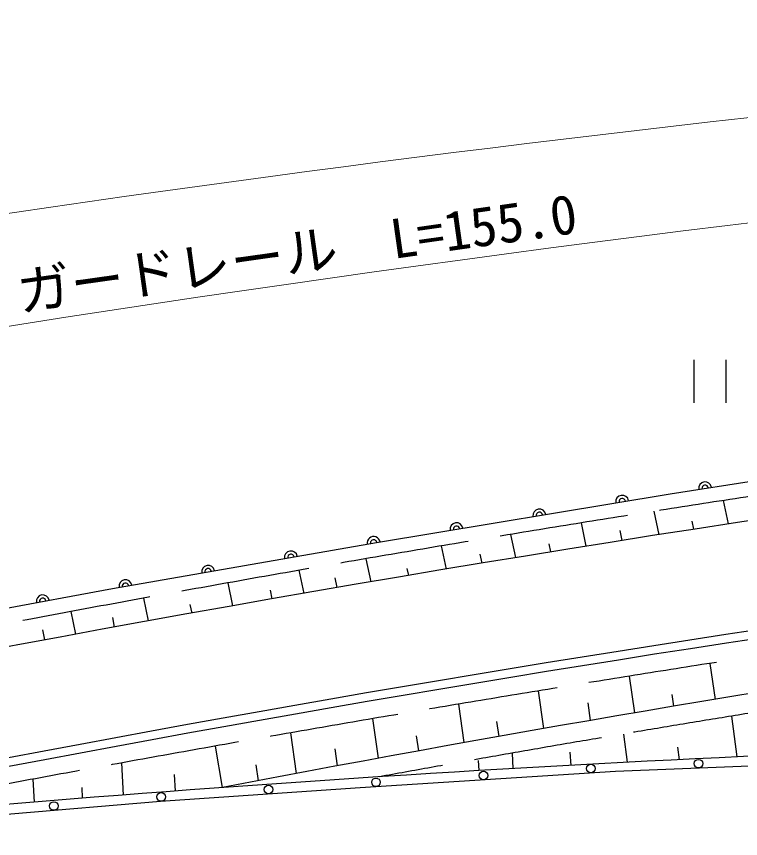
# Model space of a CAD drawing. Units: millimetres, scale not verified. Extents: x 40000 to 680000, y 20000 to 380000.
# Drawn here: x 127877 to 161500, y 302925 to 341091 of the extents above; entities that cross this region are included whole.
import ezdxf
from ezdxf.enums import TextEntityAlignment as Align

# ---------------------------------------------------------------- set-up
doc = ezdxf.new("R2010")
doc.units = ezdxf.units.MM
doc.header["$LTSCALE"] = 1000
doc.linetypes.add('DASHED', pattern=[7.5, 6, -1.5])
for name, color, linetype, lineweight in [('M-BGD', 7, 'Continuous', 25), ('M-BGD-EXST', 7, 'Continuous', 25), ('M-STR-HTXT', 7, 'Continuous', 13)]:
    doc.layers.add(name, color=color, linetype=linetype, lineweight=lineweight)
doc.styles.add('ＭＳ ゴシック', font='')
doc.styles.get('ＭＳ ゴシック').set_extended_font_data('MS Gothic')

msp = doc.modelspace()

# ---------------------------------------------------------------- linework, layer by layer
at = {"layer": 'M-BGD'}
for p, q in [((158226, 318930), (171024, 320904)), ((144600, 316670), (158226, 318930)), ((160697, 318618), (160921, 317530)), ((157474, 318117), (157698, 317031)), ((154096, 317579), (154319, 316496)), ((159238, 317655), (159315, 317282)), ((155895, 317225), (155991, 316762)), ((150824, 317047), (151046, 315966)), ((132343, 314537), (144600, 316670)), ((147605, 316512), (147827, 315435)), ((152600, 316605), (152677, 316231)), ((149400, 316127), (149486, 315710)), ((144105, 315917), (144326, 314844)), ((140995, 315378), (141215, 314309)), ((146010, 315458), (146075, 315141)), ((142667, 315029), (142760, 314576)), ((120277, 312308), (132343, 314537)), ((137694, 314794), (137913, 313730)), ((139658, 314456), (139741, 314052)), ((133778, 314086), (133995, 313029)), ((135934, 313787), (136015, 313392)), ((130396, 313461), (130613, 312410)), ((132331, 313187), (132422, 312742)), ((129083, 312614), (129180, 312144)), ((160076, 311058), (160314, 309388)), ((156331, 310464), (156575, 308760)), ((152104, 309779), (152353, 308031)), ((158303, 309618), (158382, 309065)), ((148403, 309166), (148658, 307377)), ((154403, 309220), (154519, 308407)), ((144415, 308492), (144677, 306654)), ((161073, 308607), (161329, 306716)), ((150169, 308361), (150268, 307664)), ((140602, 307834), (140872, 305945)), ((146444, 307692), (146543, 306995)), ((156063, 307778), (156242, 306464)), ((137438, 305291), (137126, 307222)), ((142655, 307087), (142768, 306300)), ((150894, 306891), (150920, 306172)), ((153567, 306933), (153615, 306324)), ((158566, 307167), (158644, 306587)), ((149322, 306551), (149350, 306079)), ((132758, 306438), (132840, 304945)), ((138994, 306355), (139101, 305609)), ((135206, 305896), (135248, 305129)), ((128639, 305683), (128697, 304614)), ((130908, 305291), (130935, 304795))]:
    msp.add_line(p, q, dxfattribs=at)
msp.add_lwpolyline([(116062, 302975), (120656, 303481), (134572, 304654), (143830, 305288), (155687, 306049), (170873, 306652), (189424, 307223), (204458, 307508), (212784, 307712), (222689, 308426), (233634, 306190), (243235, 304309), (255077, 305191), (273045, 306271), (287121, 306874), (301167, 307254), (317939, 307508), (343050, 307349), (362615, 306652)], dxfattribs=at)
for centre in [(159545, 306403), (154551, 306177), (144571, 305536), (149561, 305857), (139583, 305198), (134594, 304856), (129612, 304437)]:
    msp.add_circle(centre, 200, dxfattribs=at)
at = {"layer": 'M-BGD', "linetype": 'DASHED'}
for centre, radius, start, end in [((307510, -635658), 965503, 94.56238, 102.12556), ((301799, -557169), 877139, 95.2219, 100.31549), ((339214, -831383), 1156400, 98.15299, 101.2156)]:
    msp.add_arc(centre, radius, start, end, dxfattribs=at)
at = {"layer": 'M-BGD'}
for centre, radius, start, end in [((313364, -677125), 1006269, 94.71387, 101.98136), ((302422, -611289), 934477, 94.98515, 101.61744), ((159855, 319182), 300, 8.7676, 188.7676), ((302422, -611289), 934077, 94.98529, 101.62131), ((159855, 319182), 150, 8.7676, 188.7676), ((156005, 318562), 300, 9.4189, 189.4189), ((156005, 318562), 150, 9.4189, 189.4189), ((152157, 317924), 300, 9.4189, 189.4189), ((152157, 317924), 150, 9.4189, 189.4189), ((148310, 317285), 300, 9.4189, 189.4189), ((307261, -577140), 898624, 95.4659, 100.8933), ((148310, 317285), 150, 9.4189, 189.4189), ((144463, 316646), 300, 9.6293, 189.8721), ((144463, 316646), 150, 9.8396, 189.8721), ((140621, 315977), 300, 9.8721, 189.8721), ((140621, 315977), 150, 9.8721, 189.8721), ((136778, 315309), 300, 9.8721, 189.8721), ((136778, 315309), 150, 9.8721, 189.8721), ((132936, 314640), 300, 9.8721, 189.8721), ((132936, 314640), 150, 9.8721, 189.8721), ((129100, 313938), 300, 10.4644, 190.4644), ((129100, 313938), 150, 10.4644, 190.4644), ((204259, -614273), 921989, 90.91171, 95.3619), ((211334, -737455), 1040431, 90.15033, 95.00509)]:
    msp.add_arc(centre, radius, start, end, dxfattribs=at)
at = {"layer": 'M-BGD-EXST'}
for p, q in [((159337, 325146), (159337, 323146)), ((160837, 323146), (160837, 325146))]:
    msp.add_line(p, q, dxfattribs=at)
at = {"layer": 'M-STR-HTXT'}
for centre, radius, start, end in [((269221, -628765), 971110, 92.91211, 99.38657), ((285919, -682297), 1021368, 93.78313, 101.20781)]:
    msp.add_arc(centre, radius, start, end, dxfattribs=at)

# ---------------------------------------------------------------- texts
at = {"layer": 'M-STR-HTXT', "style": 'ＭＳ ゴシック'}
msp.add_text('ガードレール\u3000L=155.0', height=1833, rotation=8.041, dxfattribs=at).set_placement((141104, 328675), align=Align.BOTTOM_CENTER)

doc.saveas('drawing.dxf')
